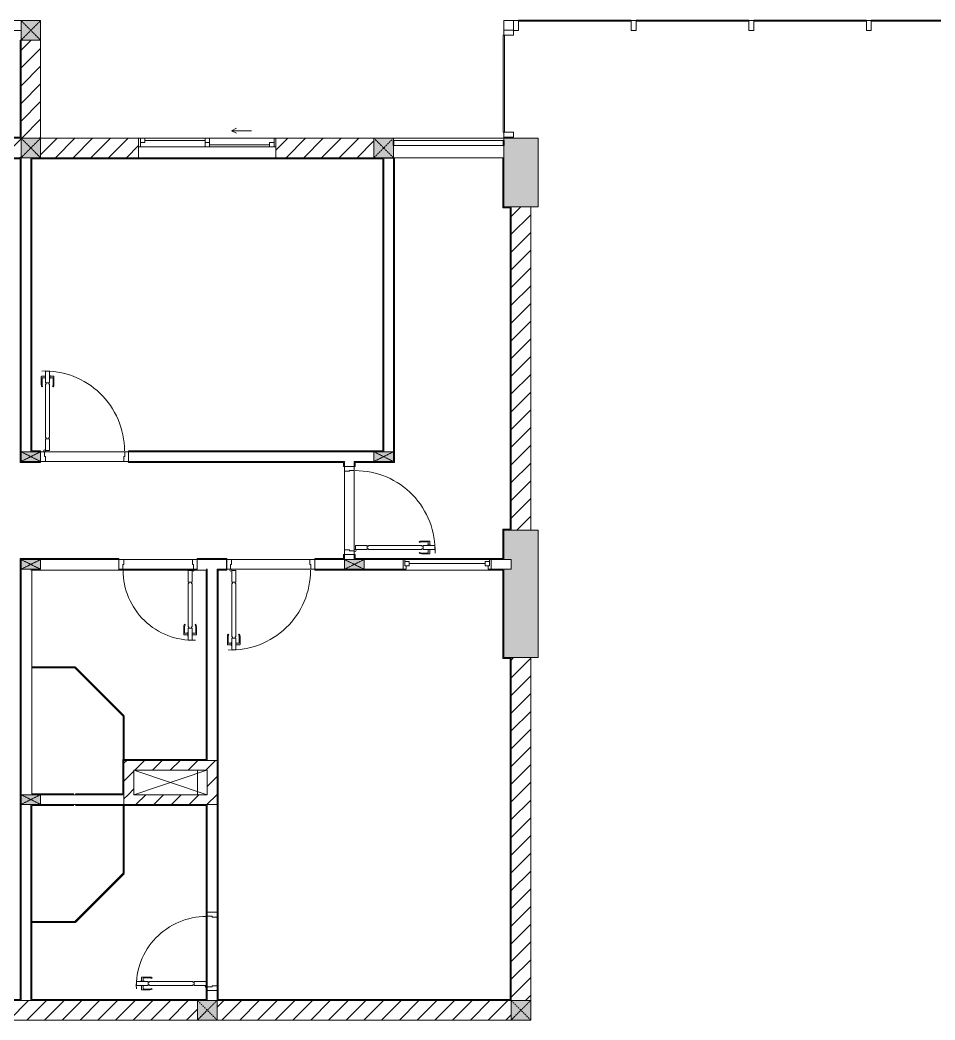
# Model space of a CAD drawing. Header units: millimetres. Extents: x 50254 to 245170, y 481 to 78637.
# Drawn here: x 190058 to 199393, y 35537 to 45743 of the extents above; entities that cross this region are included whole.
import ezdxf

# ---------------------------------------------------------------- set-up
doc = ezdxf.new("R2010")
doc.units = ezdxf.units.MM
doc.linetypes.add('IMPORT-Dash _2_', pattern=[6, 3, -3])
for name, color, linetype, lineweight in [('0-2-1', 53, 'Continuous', 9), ('A-DETL-GENF-7', 53, 'Continuous', 9), ('A-DOOR-5', 53, 'Continuous', 9), ('A-FLOR-1-1', 53, 'Continuous', 9), ('A-FLOR-4', 53, 'Continuous', 9), ('A-FLOR-HRAL-5', 53, 'Continuous', 9), ('A-GLAZ-5', 53, 'Continuous', 9), ('A-GLAZ-CURT-3', 130, 'Continuous', 9), ('A-GLAZ-CURT-4', 53, 'Continuous', 9), ('A-GLAZ-CWMG-1-1', 53, 'Continuous', 9), ('A-WALL-1-1', 53, 'Continuous', 9), ('A-WALL-7', 53, 'Continuous', 9), ('A-WALL-PATT-3', 53, 'Continuous', 9), ('A-WALL-PATT-4', 130, 'Continuous', 9), ('A_1404_dwg-1', 53, 'Continuous', 9), ('I-WALL-1-1', 53, 'Continuous', 9), ('I-WALL-2', 53, 'Continuous', 9), ('S-COLS-1', 130, 'Continuous', 9), ('S-COLS-10', 130, 'IMPORT-Dash _2_', 9), ('S-COLS-2-1', 53, 'Continuous', 9), ('S-COLS-4-1', 53, 'Continuous', 9), ('S-COLS-9', 53, 'Continuous', 9), ('S-COLS-HDLN-2', 53, 'IMPORT-Dash _2_', 9)]:
    doc.layers.add(name, color=color, linetype=linetype, lineweight=lineweight)
pattern_1 = [(45, (0, 0), (-90.50967, 90.50967), [])]

# ---------------------------------------------------------------- blocks, each defined once
blk = doc.blocks.new('A_1404_dwg_NCV_TKTC_KET CAU_rvt-1-TKTC_MB HOÀN THIỆN SÀN TẦNG 3-4-4819833-KeyPlan-CH1')
at = {"layer": 'S-COLS-1'}
for points in [[(77528, 43837), (77528, 44537), (77178, 44536), (77183, 44512), (77183, 43837), (77453, 43837)], [(77253, 39237), (77528, 39237), (77528, 40537), (77178, 40537), (77178, 40237), (77253, 40237), (77253, 40137), (77178, 40137), (77178, 39237)]]:
    blk.add_hatch(color=256, dxfattribs=at).paths.add_polyline_path(points)
at = {"layer": 'A-FLOR-1-1'}
for p, q in [((75853, 44537), (72453, 44537)), ((76052, 44332), (76052, 44336))]:
    blk.add_line(p, q, dxfattribs=at)
at = {"layer": 'A-FLOR-1-1', "flags": 128}
blk.add_lwpolyline([(74053, 38087), (74053, 37837), (73403, 37837)], dxfattribs=at)
at = {"layer": 'S-COLS-2-1', "flags": 128}
for points in [[(77253, 43837), (77528, 43837), (77528, 44537), (77178, 44537)], [(77253, 39237), (77528, 39237), (77528, 40537), (77253, 40537)]]:
    blk.add_lwpolyline(points, dxfattribs=at)
blk = doc.blocks.new('A_1404_dwg_DOOR_CW_01 CANH MO-PANEL KINH - DIW_01-900x2200-CỬA GỖ VÂN LAMINATE-553375-TKTC_MB HOÀN THIỆN SÀN TẦNG 3-4-4819841-KeyPlan-CH1')
at = {"layer": 'A-DETL-GENF-7'}
for p, q in [((49615, 40124), (49615, 40203)), ((49658, 40207), (49619, 40207)), ((49623, 40186), (49623, 40124)), ((49658, 40190), (49627, 40190)), ((49702, 40207), (49741, 40207)), ((49702, 40190), (49733, 40190)), ((49737, 40186), (49737, 40124)), ((49745, 40124), (49745, 40203)), ((49623, 40098), (49629, 40103)), ((49736, 40098), (49730, 40103))]:
    blk.add_line(p, q, dxfattribs=at)
at = {"layer": 'A-DETL-GENF-7', "flags": 128}
for points in [[(49658, 40179), (49660, 40179), (49660, 40219), (49658, 40219)], [(49700, 40259), (49660, 40259), (49660, 40139), (49700, 40139)], [(49702, 40179), (49700, 40179), (49700, 40219), (49702, 40219)], [(49666, 39583), (49660, 39583), (49660, 40125), (49666, 40125), (49666, 40139), (49694, 40139), (49694, 40125), (49700, 40125), (49700, 39583), (49694, 39583), (49694, 39569), (49666, 39569)], [(49660, 39569), (49700, 39569), (49700, 39449), (49660, 39449)]]:
    blk.add_lwpolyline(points, close=True, dxfattribs=at)
at = {"layer": 'A-DETL-GENF-7'}
blk.add_circle((49710, 39447), 10, dxfattribs=at)
for centre, radius, start, end in [((49710, 39447), 814, 88, 180), ((49619, 40203), 4, 90, 180), ((49660, 40124), 45, 180, 215), ((49627, 40186), 4, 90, 180), ((49660, 40124), 37, 180, 215), ((49700, 40124), 37, 325, 0), ((49733, 40186), 4, 0, 90), ((49700, 40124), 45, 325, 0), ((49741, 40203), 4, 0, 90)]:
    blk.add_arc(centre, radius, start, end, dxfattribs=at)
at = {"layer": 'A-DOOR-5'}
blk.add_line((49710, 39437), (49685, 39437), dxfattribs=at)
at = {"layer": 'A-DOOR-5', "flags": 128}
for points in [[(48853, 39337), (48853, 39437), (48893, 39437), (48893, 39387), (48903, 39387), (48903, 39337)], [(49703, 39337), (49703, 39387), (49713, 39387), (49713, 39437), (49753, 39437), (49753, 39337)]]:
    blk.add_lwpolyline(points, close=True, dxfattribs=at)
blk = doc.blocks.new('A_1404_dwg_DOOR_CW_01 CANH MO-PANEL KINH - DIG_02-800x2200-CỬA NHÔM KÍNH-V57-TKTC_MB HOÀN THIỆN SÀN TẦNG 3-4-4819848-KeyPlan-CH1')
at = {"layer": 'A-DETL-GENF-7'}
for p, q in [((75561, 31824), (75561, 31903)), ((75604, 31907), (75565, 31907)), ((75569, 31886), (75569, 31824)), ((75604, 31890), (75573, 31890)), ((75648, 31907), (75687, 31907)), ((75648, 31890), (75679, 31890)), ((75683, 31886), (75683, 31824)), ((75691, 31824), (75691, 31903)), ((75569, 31798), (75575, 31803)), ((75682, 31798), (75676, 31803))]:
    blk.add_line(p, q, dxfattribs=at)
at = {"layer": 'A-DETL-GENF-7', "flags": 128}
for points in [[(75606, 31959), (75646, 31959), (75646, 31839), (75606, 31839)], [(75604, 31879), (75606, 31879), (75606, 31919), (75604, 31919)], [(75648, 31879), (75646, 31879), (75646, 31919), (75648, 31919)], [(75640, 31383), (75646, 31383), (75646, 31825), (75640, 31825), (75640, 31839), (75612, 31839), (75612, 31825), (75606, 31825), (75606, 31383), (75612, 31383), (75612, 31369), (75640, 31369)], [(75646, 31369), (75606, 31369), (75606, 31249), (75646, 31249)]]:
    blk.add_lwpolyline(points, close=True, dxfattribs=at)
at = {"layer": 'A-DETL-GENF-7'}
blk.add_circle((75596, 31247), 10, dxfattribs=at)
for centre, radius, start, end in [((75596, 31247), 714, 360, 92), ((75565, 31903), 4, 90, 180), ((75573, 31886), 4, 90, 180), ((75679, 31886), 4, 0, 90), ((75687, 31903), 4, 0, 90), ((75606, 31824), 45, 180, 215), ((75606, 31824), 37, 180, 215), ((75646, 31824), 37, 325, 0), ((75646, 31824), 45, 325, 0)]:
    blk.add_arc(centre, radius, start, end, dxfattribs=at)
at = {"layer": 'A-DOOR-5'}
blk.add_line((75596, 31237), (75621, 31237), dxfattribs=at)
at = {"layer": 'A-DOOR-5', "flags": 128}
for points in [[(75553, 31137), (75603, 31137), (75603, 31187), (75593, 31187), (75593, 31237), (75553, 31237)], [(76303, 31137), (76353, 31137), (76353, 31237), (76313, 31237), (76313, 31187), (76303, 31187)]]:
    blk.add_lwpolyline(points, close=True, dxfattribs=at)
blk = doc.blocks.new('A_1404_dwg_DOOR_CW_01 CANH MO-PANEL KINH - DIW_01-900x2200-CỬA GỖ VÂN LAMINATE-V58-TKTC_MB HOÀN THIỆN SÀN TẦNG 3-4-4819849-KeyPlan-CH1')
at = {"layer": 'A-DETL-GENF-7'}
for p, q in [((72459, 42024), (72459, 42103)), ((72502, 42107), (72463, 42107)), ((72467, 42086), (72467, 42024)), ((72502, 42090), (72471, 42090)), ((72546, 42107), (72585, 42107)), ((72546, 42090), (72577, 42090)), ((72581, 42086), (72581, 42024)), ((72589, 42024), (72589, 42103)), ((72467, 41998), (72474, 42003)), ((72581, 41998), (72574, 42003))]:
    blk.add_line(p, q, dxfattribs=at)
at = {"layer": 'A-DETL-GENF-7', "flags": 128}
for points in [[(72504, 42159), (72544, 42159), (72544, 42039), (72504, 42039)], [(72502, 42079), (72504, 42079), (72504, 42119), (72502, 42119)], [(72546, 42079), (72544, 42079), (72544, 42119), (72546, 42119)], [(72538, 41483), (72544, 41483), (72544, 42025), (72538, 42025), (72538, 42039), (72510, 42039), (72510, 42025), (72504, 42025), (72504, 41483), (72510, 41483), (72510, 41469), (72538, 41469)], [(72544, 41469), (72504, 41469), (72504, 41349), (72544, 41349)]]:
    blk.add_lwpolyline(points, close=True, dxfattribs=at)
at = {"layer": 'A-DETL-GENF-7'}
blk.add_circle((72494, 41347), 10, dxfattribs=at)
for centre, radius, start, end in [((72494, 41347), 814, 360, 92), ((72463, 42103), 4, 90, 180), ((72471, 42086), 4, 90, 180), ((72577, 42086), 4, 0, 90), ((72585, 42103), 4, 0, 90), ((72504, 42024), 45, 180, 215), ((72504, 42024), 37, 180, 215), ((72544, 42024), 37, 325, 0), ((72544, 42024), 45, 325, 0)]:
    blk.add_arc(centre, radius, start, end, dxfattribs=at)
at = {"layer": 'A-DOOR-5'}
blk.add_line((72494, 41337), (72519, 41337), dxfattribs=at)
at = {"layer": 'A-DOOR-5', "flags": 128}
blk.add_lwpolyline([(72453, 41237), (72501, 41237), (72501, 41287), (72491, 41287), (72491, 41337), (72453, 41337)], dxfattribs=at)
blk.add_lwpolyline([(73301, 41237), (73351, 41237), (73351, 41337), (73311, 41337), (73311, 41287), (73301, 41287)], close=True, dxfattribs=at)
blk = doc.blocks.new('A_1404_dwg_M_Fixed - 900 x 1400-901190-TKTC_MB HOÀN THIỆN SÀN TẦNG 3-4-4819850-KeyPlan-CH1')
at = {"layer": 'A-GLAZ-5'}
blk.add_line((111794, 68800), (111794, 69574), dxfattribs=at)
at = {"layer": 'A-GLAZ-5', "flags": 128}
for points in [[(111772, 69618), (111772, 69574), (111816, 69574), (111816, 69618), (111753, 69618), (111753, 69636)], [(111816, 69605), (111853, 69605), (111853, 69637)], [(111753, 68737), (111753, 68756), (111816, 68756), (111816, 68800), (111772, 68800), (111772, 68756)], [(111816, 68769), (111853, 68769), (111853, 68737)]]:
    blk.add_lwpolyline(points, dxfattribs=at)
blk = doc.blocks.new('A_1404_dwg_Railing - 50 x 10mm-901205-TKTC_MB HOÀN THIỆN SÀN TẦNG 3-4-4819861-KeyPlan-CH1')
at = {"layer": 'A-FLOR-HRAL-5', "flags": 128}
blk.add_lwpolyline([(107527, 69769), (107477, 69769), (107477, 69759), (107527, 69759)], close=True, dxfattribs=at)
blk = doc.blocks.new('A_1404_dwg_Railing - 50 x 10mm-901205-TKTC_MB HOÀN THIỆN SÀN TẦNG 3-4-V141-KeyPlan-CH1')
at = {"layer": 'A-FLOR-HRAL-5'}
blk.add_line((76048, 44512), (76048, 44462), dxfattribs=at)
at = {"layer": 'A-FLOR-HRAL-5', "flags": 128}
blk.add_lwpolyline([(76058, 44462), (76058, 44512), (76048, 44512)], dxfattribs=at)
blk = doc.blocks.new('A_1404_dwg_Railing - Railing-998722-TKTC_MB HOÀN THIỆN SÀN TẦNG 3-4-4819929-KeyPlan-CH1')
at = {"layer": 'A-FLOR-HRAL-5'}
for p, q in [((77173, 44512), (76058, 44512)), ((76058, 44462), (77173, 44462))]:
    blk.add_line(p, q, dxfattribs=at)
blk.add_blockref('A_1404_dwg_Railing - 50 x 10mm-901205-TKTC_MB HOÀN THIỆN SÀN TẦNG 3-4-V141-KeyPlan-CH1', (0, 0))
at = {"rotation": 270}
blk.add_blockref('A_1404_dwg_Railing - 50 x 10mm-901205-TKTC_MB HOÀN THIỆN SÀN TẦNG 3-4-4819861-KeyPlan-CH1', (7414, 151990), dxfattribs=at)
blk = doc.blocks.new('A_1404_dwg_System Panel - Glazed-647900-TKTC_MB HOÀN THIỆN SÀN TẦNG 3-4-4819871-KeyPlan-CH1')
at = {"layer": 'A-GLAZ-CURT-3'}
blk.add_hatch(color=256, dxfattribs=at).paths.add_polyline_path([(72802, 36532), (72805, 36537), (72802, 36542), (72363, 36542), (72363, 36532)])
at = {"layer": 'A-GLAZ-CURT-4'}
blk.add_line((72363, 36532), (72805, 36532), dxfattribs=at)
at = {"layer": 'A-GLAZ-CURT-4', "flags": 128}
blk.add_lwpolyline([(72803, 36542), (72363, 36542), (72363, 36532)], dxfattribs=at)
blk = doc.blocks.new('A_1404_dwg_System Panel - Glazed-579379-TKTC_MB HOÀN THIỆN SÀN TẦNG 3-4-4819872-KeyPlan-CH1')
at = {"layer": 'A-GLAZ-CURT-3'}
blk.add_hatch(color=256, dxfattribs=at).paths.add_polyline_path([(115448, 65389), (115453, 65392), (115456, 65395), (114956, 65887), (114957, 65880), (115219, 65618)])
at = {"layer": 'A-GLAZ-CURT-4'}
blk.add_line((115456, 65395), (114960, 65891), dxfattribs=at)
at = {"layer": 'A-GLAZ-CURT-4', "flags": 128}
blk.add_lwpolyline([(114955, 65882), (115449, 65388), (115456, 65395)], dxfattribs=at)
blk = doc.blocks.new('A_1404_dwg_System Panel - Glazed-703244-TKTC_MB HOÀN THIỆN SÀN TẦNG 3-4-4819930-KeyPlan-CH1')
at = {"layer": 'A-GLAZ-CURT-3'}
blk.add_hatch(color=256, dxfattribs=at).paths.add_polyline_path([(73301, 37033), (73306, 37033), (73303, 37727), (73296, 37727), (73297, 37036)])
at = {"layer": 'A-GLAZ-CURT-4', "flags": 128}
blk.add_lwpolyline([(73306, 37033), (73306, 37727), (73296, 37727), (73296, 37033)], close=True, dxfattribs=at)
blk = doc.blocks.new('A_1404_dwg_System Panel - Glazed-901200-TKTC_MB HOÀN THIỆN SÀN TẦNG 3-4-4819874-KeyPlan-CH1')
at = {"layer": 'A-GLAZ-CURT-3'}
blk.add_hatch(color=256, dxfattribs=at).paths.add_polyline_path([(72803, 39132), (72799, 39142), (72363, 39142), (72363, 39132), (72801, 39132)])
at = {"layer": 'A-GLAZ-CURT-4'}
blk.add_line((72363, 39132), (72801, 39132), dxfattribs=at)
at = {"layer": 'A-GLAZ-CURT-4', "flags": 128}
blk.add_lwpolyline([(72803, 39142), (72363, 39142), (72363, 39132)], dxfattribs=at)
blk = doc.blocks.new('A_1404_dwg_System Panel - Glazed-579637-TKTC_MB HOÀN THIỆN SÀN TẦNG 3-4-4819875-KeyPlan-CH1')
at = {"layer": 'A-GLAZ-CURT-3'}
blk.add_hatch(color=256, dxfattribs=at).paths.add_polyline_path([(112857, 65387), (113350, 65887), (113347, 65891), (112852, 65389), (112857, 65389)])
at = {"layer": 'A-GLAZ-CURT-4'}
blk.add_line((112856, 65386), (113352, 65882), dxfattribs=at)
at = {"layer": 'A-GLAZ-CURT-4', "flags": 128}
blk.add_lwpolyline([(113347, 65891), (112849, 65393), (112856, 65386)], dxfattribs=at)
blk = doc.blocks.new('A_1404_dwg_System Panel - Glazed-1013752-TKTC_MB HOÀN THIỆN SÀN TẦNG 3-4-4819931-KeyPlan-CH1')
at = {"layer": 'A-GLAZ-CURT-3'}
blk.add_hatch(color=256, dxfattribs=at).paths.add_polyline_path([(73306, 38192), (73301, 38639), (73296, 38636), (73296, 38192), (73304, 38192)])
at = {"layer": 'A-GLAZ-CURT-4', "flags": 128}
blk.add_lwpolyline([(73296, 38639), (73296, 38192), (73306, 38192), (73306, 38639)], close=True, dxfattribs=at)
blk = doc.blocks.new('A_1404_dwg_G1_SOF - BO TRU - 100x200-745959-TKTC_MB HOÀN THIỆN SÀN TẦNG 3-4-4819847-KeyPlan-CH1')
at = {"layer": 'S-COLS-1'}
blk.add_hatch(color=256, dxfattribs=at).paths.add_polyline_path([(111053, 40037), (111053, 40237), (110953, 40237), (110953, 40037)])
at = {"layer": 'S-COLS-9', "flags": 128}
blk.add_lwpolyline([(110953, 40037), (111053, 40037), (111053, 40237), (110953, 40237)], close=True, dxfattribs=at)
at = {"layer": 'S-COLS-HDLN-2'}
for p, q in [((110953, 40037), (111053, 40237)), ((111053, 40037), (110953, 40237))]:
    blk.add_line(p, q, dxfattribs=at)
blk = doc.blocks.new('A_1404_dwg_DOOR_CW_01 CANH MO-PANEL KINH - DIG_01-900x2200-CỬA NHÔM KÍNH-901215-TKTC_MB HOÀN THIỆN SÀN TẦNG 3-4-4819898-KeyPlan-CH1')
at = {"layer": 'A-DETL-GENF-7'}
for p, q in [((37865, 68824), (37865, 68903)), ((37908, 68907), (37869, 68907)), ((37908, 68890), (37877, 68890)), ((37952, 68907), (37991, 68907)), ((37952, 68890), (37983, 68890)), ((37995, 68824), (37995, 68903)), ((37873, 68886), (37873, 68824)), ((37873, 68798), (37879, 68803)), ((37986, 68798), (37980, 68803)), ((37987, 68886), (37987, 68824))]:
    blk.add_line(p, q, dxfattribs=at)
at = {"layer": 'A-DETL-GENF-7', "flags": 128}
for points in [[(37908, 68879), (37910, 68879), (37910, 68919), (37908, 68919)], [(37950, 68959), (37910, 68959), (37910, 68839), (37950, 68839)], [(37952, 68879), (37950, 68879), (37950, 68919), (37952, 68919)], [(37916, 68283), (37910, 68283), (37910, 68825), (37916, 68825), (37916, 68839), (37944, 68839), (37944, 68825), (37950, 68825), (37950, 68283), (37944, 68283), (37944, 68269), (37916, 68269)], [(37910, 68269), (37950, 68269), (37950, 68149), (37910, 68149)]]:
    blk.add_lwpolyline(points, close=True, dxfattribs=at)
at = {"layer": 'A-DETL-GENF-7'}
blk.add_circle((37960, 68147), 10, dxfattribs=at)
for centre, radius, start, end in [((37960, 68147), 814, 88, 180), ((37869, 68903), 4, 90, 180), ((37877, 68886), 4, 90, 180), ((37983, 68886), 4, 0, 90), ((37991, 68903), 4, 0, 90), ((37910, 68824), 45, 180, 215), ((37910, 68824), 37, 180, 215), ((37950, 68824), 37, 325, 0), ((37950, 68824), 45, 325, 0)]:
    blk.add_arc(centre, radius, start, end, dxfattribs=at)
at = {"layer": 'A-DOOR-5'}
blk.add_line((37960, 68137), (37935, 68137), dxfattribs=at)
at = {"layer": 'A-DOOR-5', "flags": 128}
for points in [[(37103, 68037), (37103, 68137), (37143, 68137), (37143, 68087), (37153, 68087), (37153, 68037)], [(37953, 68037), (37953, 68087), (37963, 68087), (37963, 68137), (38003, 68137), (38003, 68037)]]:
    blk.add_lwpolyline(points, close=True, dxfattribs=at)
blk = doc.blocks.new('A_1404_dwg_NCV_TKTC_TANG 3 - 4_rvt-1-TKTC_MB HOÀN THIỆN SÀN TẦNG 3-4-4819943-KeyPlan-CH1')
at = {"layer": 'A-WALL-PATT-4'}
for points in [[(72253, 44537), (72253, 45537), (72243, 45537), (72243, 44537)], [(72253, 41237), (72253, 44337), (72243, 44337), (72243, 41237)], [(72353, 41337), (72363, 41337), (72363, 44327), (72353, 44327), (72353, 41347)], [(75943, 41337), (75953, 41337), (75953, 44337), (75943, 44337), (75943, 41347)], [(76063, 41227), (76063, 44337), (76053, 44337), (76053, 41227)], [(77178, 43837), (77178, 44337), (77168, 44337), (77168, 43837)], [(77178, 43827), (77243, 43827), (77243, 43837), (77168, 43837), (77168, 43827)], [(77243, 40537), (77253, 40537), (77253, 43837), (77243, 43837), (77243, 40547)], [(75853, 41227), (76053, 41227), (76053, 41237), (75663, 41237), (75663, 41227)], [(77243, 40537), (77243, 40547), (77168, 40547), (77168, 40537), (77178, 40537)], [(77178, 40247), (77178, 40537), (77168, 40537), (77168, 40247)], [(72253, 35747), (72253, 40247), (72243, 40247), (72243, 35747)], [(75663, 40237), (77178, 40237), (77178, 40247), (75663, 40247)], [(74263, 35737), (74263, 40137), (74253, 40137), (74253, 35737)], [(77178, 39227), (77178, 40127), (77168, 40127), (77168, 39227)], [(77243, 39227), (77253, 39227), (77253, 39237), (77178, 39237), (77178, 39227)], [(77253, 35747), (77253, 39227), (77243, 39227), (77243, 35747)], [(77253, 35737), (77253, 35747), (74263, 35747), (74263, 35737), (77243, 35737)]]:
    blk.add_hatch(color=256, dxfattribs=at).paths.add_polyline_path(points)
h = blk.add_hatch(color=256, dxfattribs=at)
h.paths.add_polyline_path([(69578, 44537), (69578, 44537), (69578, 44547), (69253, 44547), (69253, 44537), (69328, 44537)])
h.paths.add_polyline_path([(72078, 44537), (72243, 44537), (72243, 44547), (72078, 44547)])
h = blk.add_hatch(color=256, dxfattribs=at)
h.paths.add_polyline_path([(72078, 44327), (72243, 44327), (72243, 44337), (72078, 44337)])
h.paths.add_polyline_path([(69578, 44327), (69578, 44337), (69328, 44337), (69328, 44327), (69578, 44327)])
h = blk.add_hatch(color=256, dxfattribs=at)
h.paths.add_polyline_path([(74853, 44327), (75943, 44327), (75943, 44337), (74853, 44337)])
h.paths.add_polyline_path([(72453, 44327), (73453, 44327), (73453, 44337), (72353, 44337), (72353, 44327), (72402, 44327)])
h = blk.add_hatch(color=256, dxfattribs=at)
h.paths.add_polyline_path([(74587, 41337), (75943, 41337), (75943, 41347), (73351, 41347), (73351, 41337), (74351, 41337)])
h.paths.add_polyline_path([(72451, 41337), (72451, 41347), (72363, 41347), (72363, 41337)])
h = blk.add_hatch(color=256, dxfattribs=at)
h.paths.add_polyline_path([(75553, 41227), (75553, 41237), (73351, 41237), (73351, 41227), (75543, 41227)])
h.paths.add_polyline_path([(72253, 41227), (72451, 41227), (72451, 41237), (72243, 41237), (72243, 41227)])
h = blk.add_hatch(color=256, dxfattribs=at)
h.paths.add_polyline_path([(75653, 40237), (75663, 40237), (75663, 40287), (75653, 40287), (75653, 40247)])
h.paths.add_polyline_path([(75653, 41187), (75663, 41187), (75663, 41237), (75653, 41237), (75653, 41227)])
h = blk.add_hatch(color=256, dxfattribs=at)
h.paths.add_polyline_path([(75553, 40247), (75553, 40287), (75543, 40287), (75543, 40247)])
h.paths.add_polyline_path([(75553, 41187), (75553, 41227), (75543, 41227), (75543, 41187)])
h = blk.add_hatch(color=256, dxfattribs=at)
h.paths.add_polyline_path([(74253, 40237), (74351, 40237), (74351, 40247), (74051, 40247), (74051, 40237)])
h.paths.add_polyline_path([(72453, 40237), (73251, 40237), (73251, 40247), (72253, 40247), (72253, 40237)])
h.paths.add_polyline_path([(75553, 40237), (75553, 40247), (75251, 40247), (75251, 40237), (75543, 40237)])
h = blk.add_hatch(color=256, dxfattribs=at)
h.paths.add_polyline_path([(77168, 40127), (77178, 40127), (77178, 40137), (77051, 40137), (77051, 40127)])
h.paths.add_polyline_path([(74263, 40127), (74351, 40127), (74351, 40137), (74263, 40137)])
h.paths.add_polyline_path([(76151, 40127), (76151, 40137), (75251, 40137), (75251, 40127), (75753, 40127)])
h = blk.add_hatch(color=256, dxfattribs=at)
h.paths.add_polyline_path([(69253, 35737), (69263, 35737), (71013, 35737), (71013, 35747), (69253, 35747)])
h.paths.add_polyline_path([(72236, 35737), (72253, 35737), (72253, 35747), (72103, 35747), (72105, 35737)])
at = {"layer": 'A-FLOR-4'}
for p, q in [((75653, 40327), (75653, 41147)), ((73291, 40137), (74011, 40137))]:
    blk.add_line(p, q, dxfattribs=at)
at = {"layer": 'A-FLOR-4', "flags": 128}
for points in [[(72491, 41337), (73311, 41337)], [(73301, 41237), (72501, 41237)], [(75553, 40337), (75553, 41137)], [(73301, 40237), (74001, 40237)], [(74401, 40237), (75201, 40237)], [(75211, 40137), (74391, 40137)]]:
    blk.add_lwpolyline(points, close=True, dxfattribs=at)
at = {"layer": 'A-WALL-1-1'}
for p, q in [((72353, 44337), (72253, 44337)), ((72253, 44337), (72253, 41337)), ((72353, 41337), (72353, 44337)), ((73351, 41337), (73351, 41237)), ((75553, 41237), (75553, 41227)), ((75653, 41237), (75853, 41237)), ((75553, 41187), (75653, 41187)), ((73251, 40137), (73251, 40237)), ((74051, 40237), (74051, 40137)), ((74351, 40137), (74351, 40237)), ((75251, 40237), (75251, 40137)), ((75653, 40287), (75553, 40287)), ((75553, 40247), (75553, 40237)), ((72253, 40137), (72253, 37837)), ((72353, 40127), (72353, 40137)), ((74153, 35737), (74253, 35737))]:
    blk.add_line(p, q, dxfattribs=at)
at = {"layer": 'A-WALL-1-1', "flags": 128}
for points in [[(76053, 41337), (76053, 44332), (75953, 44332), (75953, 41337)], [(76151, 40137), (76151, 40237), (75753, 40237)], [(77178, 40137), (77253, 40137), (77253, 40237), (77051, 40237), (77051, 40137)], [(74143, 40137), (74153, 40137), (74153, 38187), (74253, 38187), (74253, 40137), (74263, 40137)], [(72453, 37737), (73301, 37737), (73301, 37837), (72453, 37837)], [(72253, 37737), (72253, 35737), (72353, 35737), (72353, 37737)], [(74253, 35737), (74253, 35837), (74153, 35837), (74153, 35737)]]:
    blk.add_lwpolyline(points, dxfattribs=at)
blk.add_lwpolyline([(74253, 36637), (74253, 37737), (74153, 37737), (74153, 36637)], close=True, dxfattribs=at)
at = {"layer": 'A-WALL-7'}
for p, q in [((76053, 44462), (76053, 44337)), ((77178, 44462), (77178, 44337)), ((77168, 44337), (76063, 44337)), ((72491, 41337), (73311, 41337)), ((75853, 41337), (73351, 41337)), ((73301, 41237), (72501, 41237)), ((73351, 41237), (75553, 41237)), ((75653, 41187), (75653, 41237)), ((75553, 41227), (75553, 41187)), ((75553, 40337), (75553, 41137)), ((75653, 41147), (75653, 40327)), ((73251, 40237), (72453, 40237)), ((73301, 40237), (74001, 40237)), ((74351, 40237), (74051, 40237)), ((74401, 40237), (75201, 40237)), ((75553, 40237), (75251, 40237)), ((75553, 40287), (75553, 40247)), ((75653, 40237), (75653, 40287)), ((74263, 40137), (74351, 40137)), ((75211, 40137), (74391, 40137)), ((75251, 40137), (75553, 40137)), ((75753, 40137), (76151, 40137)), ((77051, 40137), (77178, 40137))]:
    blk.add_line(p, q, dxfattribs=at)
at = {"layer": 'A-WALL-7', "flags": 128}
blk.add_lwpolyline([(76053, 44512), (76053, 44537), (77178, 44537), (77178, 44512)], dxfattribs=at)
at = {"layer": 'I-WALL-1-1'}
for p, q in [((72453, 44337), (72353, 44337)), ((75953, 41337), (75953, 44337)), ((76053, 44337), (76053, 41337)), ((75553, 41227), (75553, 41237)), ((75553, 40237), (75553, 40247)), ((72253, 37837), (72253, 40137)), ((72353, 40137), (72353, 40127)), ((72363, 39132), (72363, 39142)), ((73306, 38197), (73296, 38197)), ((72363, 36532), (72363, 36542))]:
    blk.add_line(p, q, dxfattribs=at)
at = {"layer": 'I-WALL-1-1', "flags": 128}
blk.add_lwpolyline([(72243, 44537), (72253, 44537), (72253, 45537), (72243, 45537), (72243, 44547), (72078, 44547), (72078, 44537)], close=True, dxfattribs=at)
for points in [[(72253, 41337), (72253, 44337), (72243, 44337), (72078, 44337), (72078, 44327), (72243, 44327), (72243, 41237), (72243, 41227), (72451, 41227), (72451, 41237)], [(72353, 44337), (72353, 44327), (72353, 41337)], [(72451, 41337), (72451, 41347), (72363, 41347), (72363, 44327), (73453, 44327), (73453, 44337), (72453, 44337)], [(75853, 44337), (74853, 44337), (74853, 44327), (75943, 44327), (75943, 41347), (73351, 41347), (73351, 41337)], [(75753, 40237), (77178, 40237), (77178, 40247), (77178, 40537), (77243, 40537), (77253, 40537), (77253, 43837), (77243, 43837), (77178, 43837), (77178, 44337), (77168, 44337), (77168, 43837), (77168, 43827), (77243, 43827), (77243, 40547), (77168, 40547), (77168, 40537), (77168, 40247), (75663, 40247), (75663, 40287), (75653, 40287)], [(75653, 41187), (75663, 41187), (75663, 41227), (76053, 41227), (76063, 41227), (76063, 44337), (76053, 44337)], [(75953, 44337), (75943, 44337), (75853, 44337)], [(73351, 41237), (73351, 41227), (75543, 41227), (75543, 41187), (75553, 41187)], [(75853, 41237), (75663, 41237), (75653, 41237)], [(73251, 40237), (73251, 40247), (72253, 40247), (72243, 40247), (72243, 35747), (72103, 35747), (72103, 35737), (72253, 35737), (72253, 35747), (72253, 37737)], [(74351, 40237), (74351, 40247), (74051, 40247), (74051, 40237)], [(75553, 40287), (75543, 40287), (75543, 40247), (75251, 40247), (75251, 40237)], [(72363, 39142), (72363, 40127), (73251, 40127), (73251, 40137)], [(72453, 37837), (73303, 37837), (73303, 37847), (73303, 38187), (74143, 38187), (74153, 38187), (74153, 40137), (74143, 40137)], [(74051, 40137), (74051, 40127), (74143, 40127), (74143, 38197), (73306, 38197)], [(74263, 40137), (74253, 40137), (74253, 35737), (74263, 35737), (77253, 35737), (77253, 35747), (77253, 39227), (77253, 39237), (77178, 39237), (77178, 40127), (77178, 40137)], [(77051, 40137), (77051, 40127), (77168, 40127), (77168, 39227), (77178, 39227), (77243, 39227), (77243, 35747), (74263, 35747), (74263, 40127), (74351, 40127), (74351, 40137)], [(75251, 40137), (75251, 40127), (76151, 40127), (76151, 40137)], [(72793, 37847), (72363, 37847), (72363, 39132)], [(73293, 38197), (73293, 38187), (73293, 37847), (72809, 37847)], [(72353, 37737), (72353, 37727), (72353, 35747), (72353, 35737), (74053, 35737)], [(72809, 37727), (74143, 37727), (74143, 35747), (72363, 35747), (72363, 36532)], [(72363, 36542), (72363, 37727), (72793, 37727)], [(74153, 35737), (74153, 37737), (74143, 37737), (72453, 37737)], [(74053, 35737), (74143, 35737), (74153, 35737)]]:
    blk.add_lwpolyline(points, dxfattribs=at)
at = {"layer": 'I-WALL-2'}
for p, q in [((73453, 44337), (74853, 44337)), ((74853, 44327), (73453, 44327)), ((73351, 41337), (75853, 41337)), ((75553, 41237), (73351, 41237)), ((75653, 41237), (75653, 41187)), ((75553, 41187), (75553, 41227)), ((72453, 40237), (73251, 40237)), ((74051, 40237), (74351, 40237)), ((75251, 40237), (75553, 40237)), ((75553, 40247), (75553, 40287)), ((75653, 40287), (75653, 40237)), ((74051, 40127), (73251, 40127)), ((74351, 40137), (74263, 40137)), ((75553, 40137), (75251, 40137)), ((76151, 40137), (75753, 40137)), ((77051, 40127), (76151, 40127)), ((77178, 40137), (77051, 40137))]:
    blk.add_line(p, q, dxfattribs=at)
for name in ['A_1404_dwg_Railing - Railing-998722-TKTC_MB HOÀN THIỆN SÀN TẦNG 3-4-4819929-KeyPlan-CH1', 'A_1404_dwg_DOOR_CW_01 CANH MO-PANEL KINH - DIW_01-900x2200-CỬA GỖ VÂN LAMINATE-V58-TKTC_MB HOÀN THIỆN SÀN TẦNG 3-4-4819849-KeyPlan-CH1', 'A_1404_dwg_System Panel - Glazed-901200-TKTC_MB HOÀN THIỆN SÀN TẦNG 3-4-4819874-KeyPlan-CH1', 'A_1404_dwg_System Panel - Glazed-1013752-TKTC_MB HOÀN THIỆN SÀN TẦNG 3-4-4819931-KeyPlan-CH1', 'A_1404_dwg_System Panel - Glazed-703244-TKTC_MB HOÀN THIỆN SÀN TẦNG 3-4-4819930-KeyPlan-CH1', 'A_1404_dwg_System Panel - Glazed-647900-TKTC_MB HOÀN THIỆN SÀN TẦNG 3-4-4819871-KeyPlan-CH1']:
    blk.add_blockref(name, (0, 0))
for name, p, rotation in [('A_1404_dwg_G1_SOF - BO TRU - 100x200-745959-TKTC_MB HOÀN THIỆN SÀN TẦNG 3-4-4819847-KeyPlan-CH1', (112490, -69716), 90), ('A_1404_dwg_G1_SOF - BO TRU - 100x200-745959-TKTC_MB HOÀN THIỆN SÀN TẦNG 3-4-4819847-KeyPlan-CH1', (116090, -69716), 90), ('A_1404_dwg_DOOR_CW_01 CANH MO-PANEL KINH - DIG_01-900x2200-CỬA NHÔM KÍNH-901215-TKTC_MB HOÀN THIỆN SÀN TẦNG 3-4-4819898-KeyPlan-CH1', (7516, 78290), 270), ('A_1404_dwg_G1_SOF - BO TRU - 100x200-745959-TKTC_MB HOÀN THIỆN SÀN TẦNG 3-4-4819847-KeyPlan-CH1', (112490, -70816), 90), ('A_1404_dwg_DOOR_CW_01 CANH MO-PANEL KINH - DIG_02-800x2200-CỬA NHÔM KÍNH-V57-TKTC_MB HOÀN THIỆN SÀN TẦNG 3-4-4819848-KeyPlan-CH1', (149604, 71374), 180), ('A_1404_dwg_DOOR_CW_01 CANH MO-PANEL KINH - DIW_01-900x2200-CỬA GỖ VÂN LAMINATE-553375-TKTC_MB HOÀN THIỆN SÀN TẦNG 3-4-4819841-KeyPlan-CH1', (124103, 79574), 180), ('A_1404_dwg_G1_SOF - BO TRU - 100x200-745959-TKTC_MB HOÀN THIỆN SÀN TẦNG 3-4-4819847-KeyPlan-CH1', (115790, -70816), 90), ('A_1404_dwg_M_Fixed - 900 x 1400-901190-TKTC_MB HOÀN THIỆN SÀN TẦNG 3-4-4819850-KeyPlan-CH1', (7414, 151990), 270), ('A_1404_dwg_System Panel - Glazed-579637-TKTC_MB HOÀN THIỆN SÀN TẦNG 3-4-4819875-KeyPlan-CH1', (7414, 151990), 270.0000000000001), ('A_1404_dwg_G1_SOF - BO TRU - 100x200-745959-TKTC_MB HOÀN THIỆN SÀN TẦNG 3-4-4819847-KeyPlan-CH1', (112490, -73216), 90), ('A_1404_dwg_System Panel - Glazed-579379-TKTC_MB HOÀN THIỆN SÀN TẦNG 3-4-4819872-KeyPlan-CH1', (7414, 151990), 270.0000000000001), ('A_1404_dwg_DOOR_CW_01 CANH MO-PANEL KINH - DIG_02-800x2200-CỬA NHÔM KÍNH-V57-TKTC_MB HOÀN THIỆN SÀN TẦNG 3-4-4819848-KeyPlan-CH1', (105390, -39716), 90)]:
    blk.add_blockref(name, p, dxfattribs=dict(rotation=rotation))
blk = doc.blocks.new('A_1404_dwg_1_FAMILY RVT - W01-WxH 1400x1400xmm-V5-TKTC_MB HOÀN THIỆN SÀN TẦNG 3-4-4819954-KeyPlan-CH1')
at = {"layer": 'A-GLAZ-5'}
for p, q in [((64401, 44612), (64604, 44612)), ((63453, 44536), (63453, 44337)), ((63472, 44536), (63472, 44447)), ((63516, 44514), (64130, 44514)), ((64130, 44536), (64175, 44536)), ((64834, 44536), (64834, 44447)), ((64175, 44492), (64130, 44492)), ((64175, 44469), (64789, 44469))]:
    blk.add_line(p, q, dxfattribs=at)
at = {"layer": 'A-GLAZ-5', "flags": 128}
for points in [[(64452, 44638), (64401, 44612), (64452, 44587)], [(64853, 44337), (64853, 44536), (63453, 44536), (63516, 44536)], [(64130, 44447), (64130, 44536), (63516, 44536), (63516, 44492), (63472, 44492)], [(64175, 44447), (64175, 44536), (64834, 44536), (64853, 44536)], [(63453, 44447), (63472, 44447), (64130, 44447), (64175, 44447), (64789, 44447), (64853, 44447)], [(64834, 44492), (64789, 44492), (64789, 44447)]]:
    blk.add_lwpolyline(points, dxfattribs=at)
blk = doc.blocks.new('A_1404_dwg_System Panel - Glazed-1838995-TKTC_MB HOÀN THIỆN SÀN TẦNG 3-4-4819977-KeyPlan-CH1')
at = {"layer": 'A-GLAZ-CURT-4', "flags": 128}
blk.add_lwpolyline([(77328, 45731), (78478, 45731), (78478, 45743), (77328, 45743)], close=True, dxfattribs=at)
blk = doc.blocks.new('A_1404_dwg_Rectangular Mullion - 50 x 100mm-1839002-TKTC_MB HOÀN THIỆN SÀN TẦNG 3-4-4819980-KeyPlan-CH1')
at = {"layer": 'A-GLAZ-CWMG-1-1', "flags": 128}
blk.add_lwpolyline([(77278, 45637), (77328, 45637), (77328, 45737), (77278, 45737)], close=True, dxfattribs=at)
blk = doc.blocks.new('A_1404_dwg_Rectangular Mullion - 50 x 100mm-1838993-TKTC_MB HOÀN THIỆN SÀN TẦNG 3-4-4819981-KeyPlan-CH1')
at = {"layer": 'A-GLAZ-CWMG-1-1', "flags": 128}
blk.add_lwpolyline([(78478, 45637), (78528, 45637), (78528, 45737), (78478, 45737)], close=True, dxfattribs=at)
blk = doc.blocks.new('A_1404_dwg_System Panel - Glazed-1903583-TKTC_MB HOÀN THIỆN SÀN TẦNG 3-4-4819982-KeyPlan-CH1')
at = {"layer": 'A-GLAZ-CURT-4', "flags": 128}
blk.add_lwpolyline([(77184, 44597), (77184, 45587), (77172, 45587), (77172, 44597)], close=True, dxfattribs=at)
blk = doc.blocks.new('A_1404_dwg_Rectangular Mullion - 50 x 100mm-1838999-TKTC_MB HOÀN THIỆN SÀN TẦNG 3-4-4819978-KeyPlan-CH1')
at = {"layer": 'A-GLAZ-CWMG-1-1', "flags": 128}
blk.add_lwpolyline([(83578, 45637), (83628, 45637), (83628, 45737), (83578, 45737)], close=True, dxfattribs=at)
blk = doc.blocks.new('A_1404_dwg_G1_SOF - BO TRU - 200x200-V26-TKTC_MB HOÀN THIỆN SÀN TẦNG 3-4-4820005-KeyPlan-CH1')
at = {"layer": 'S-COLS-10'}
blk.add_hatch(color=256, dxfattribs=at).paths.add_polyline_path([(74253, 35537), (74253, 35737), (74053, 35737), (74053, 35537)])
at = {"layer": 'S-COLS-4-1', "flags": 128}
blk.add_lwpolyline([(74053, 35737), (74053, 35537), (74253, 35537), (74253, 35737)], dxfattribs=at)
at = {"layer": 'S-COLS-HDLN-2'}
for p, q in [((74253, 35737), (74053, 35537)), ((74053, 35737), (74253, 35537))]:
    blk.add_line(p, q, dxfattribs=at)
blk = doc.blocks.new('A_1404_dwg_G1_SOF - BO TRU - 200x200-V27-TKTC_MB HOÀN THIỆN SÀN TẦNG 3-4-4820006-KeyPlan-CH1')
at = {"layer": 'S-COLS-10'}
blk.add_hatch(color=256, dxfattribs=at).paths.add_polyline_path([(77453, 35537), (77453, 35737), (77253, 35737), (77253, 35537)])
at = {"layer": 'S-COLS-4-1', "flags": 128}
blk.add_lwpolyline([(77253, 35737), (77253, 35537), (77453, 35537), (77453, 35737), (77253, 35737)], dxfattribs=at)
at = {"layer": 'S-COLS-HDLN-2'}
for p, q in [((77453, 35737), (77253, 35537)), ((77253, 35737), (77453, 35537))]:
    blk.add_line(p, q, dxfattribs=at)
blk = doc.blocks.new('A_1404_dwg_G1_SOF - BO TRU - 200x200-3054293-TKTC_MB HOÀN THIỆN SÀN TẦNG 3-4-4819986-KeyPlan-CH1')
at = {"layer": 'S-COLS-10'}
blk.add_hatch(color=256, dxfattribs=at).paths.add_polyline_path([(41853, 71512), (42053, 71512), (42052, 71712), (41853, 71712)])
at = {"layer": 'S-COLS-4-1', "flags": 128}
blk.add_lwpolyline([(42053, 71712), (41853, 71712), (41853, 71512), (42053, 71512)], close=True, dxfattribs=at)
at = {"layer": 'S-COLS-HDLN-2'}
for p, q in [((42053, 71712), (41853, 71512)), ((41853, 71712), (42053, 71512))]:
    blk.add_line(p, q, dxfattribs=at)
blk = doc.blocks.new('A_1404_dwg_G1_SOF - BO TRU - 200x200-V37-TKTC_MB HOÀN THIỆN SÀN TẦNG 3-4-4820016-KeyPlan-CH1')
at = {"layer": 'S-COLS-10'}
blk.add_hatch(color=256, dxfattribs=at).paths.add_polyline_path([(75953, 44337), (76053, 44337), (76048, 44537), (75853, 44536), (75853, 44337), (75943, 44337)])
at = {"layer": 'S-COLS-4-1'}
for p, q in [((76053, 44337), (76053, 44462)), ((75953, 44337), (76053, 44337))]:
    blk.add_line(p, q, dxfattribs=at)
at = {"layer": 'S-COLS-4-1', "flags": 128}
blk.add_lwpolyline([(76053, 44512), (76053, 44537), (75853, 44537), (75853, 44337)], dxfattribs=at)
at = {"layer": 'S-COLS-HDLN-2'}
for p, q in [((76053, 44537), (75853, 44337)), ((75853, 44537), (76053, 44337))]:
    blk.add_line(p, q, dxfattribs=at)
blk = doc.blocks.new('A_1404_dwg_G1_SOF - BO TRU - 200x200-V12-TKTC_MB HOÀN THIỆN SÀN TẦNG 3-4-4819991-KeyPlan-CH1')
at = {"layer": 'S-COLS-10'}
blk.add_hatch(color=256, dxfattribs=at).paths.add_polyline_path([(42053, 20337), (42053, 20537), (41853, 20537), (41853, 20337)])
at = {"layer": 'S-COLS-4-1', "flags": 128}
blk.add_lwpolyline([(42053, 20337), (42053, 20537), (41853, 20537), (41853, 20337)], dxfattribs=at)
at = {"layer": 'S-COLS-HDLN-2'}
for p, q in [((42053, 20537), (41853, 20337)), ((41853, 20537), (42053, 20337))]:
    blk.add_line(p, q, dxfattribs=at)
blk = doc.blocks.new('A_1404_dwg-4819832-KeyPlan-CH1')
at = {"layer": 'A-WALL-PATT-3'}
h = blk.add_hatch(dxfattribs=at)
h.set_pattern_fill('FP_22', color=256, style=0, pattern_type=2)
h.set_pattern_definition(pattern_1)
h.paths.add_polyline_path([(72453, 44537), (72453, 45537), (72253, 45537), (72253, 44537)])
h = blk.add_hatch(dxfattribs=at)
h.set_pattern_fill('FP_22', color=256, style=0, pattern_type=2)
h.set_pattern_definition(pattern_1)
h.paths.add_polyline_path([(72243, 44337), (72253, 44337), (72253, 44536), (72078, 44536), (72078, 44337)])
h.paths.add_polyline_path([(69578, 44337), (69578, 44536), (69328, 44536), (69328, 44337)])
h = blk.add_hatch(dxfattribs=at)
h.set_pattern_fill('FP_22', color=256, style=0, pattern_type=2)
h.set_pattern_definition(pattern_1)
h.paths.add_polyline_path([(75853, 44337), (75853, 44536), (74853, 44536), (74853, 44337)])
h.paths.add_polyline_path([(72453, 44337), (73453, 44337), (73453, 44536), (72453, 44536)])
h = blk.add_hatch(dxfattribs=at)
h.set_pattern_fill('FP_22', color=256, style=0, pattern_type=2)
h.set_pattern_definition(pattern_1)
h.paths.add_polyline_path([(77253, 40537), (77453, 40537), (77453, 43837), (77253, 43837), (77253, 41376)])
h = blk.add_hatch(dxfattribs=at)
h.set_pattern_fill('FP_22', color=256, style=0, pattern_type=2)
h.set_pattern_definition(pattern_1)
h.paths.add_polyline_path([(77453, 35737), (77453, 39237), (77253, 39237), (77253, 35737)])
h = blk.add_hatch(dxfattribs=at)
h.set_pattern_fill('FP_22', color=256, style=0, pattern_type=2)
h.set_pattern_definition(pattern_1)
h.paths.add_polyline_path([(73303, 37837), (73403, 37837), (73403, 38187), (73303, 38187), (73303, 38087)])
h = blk.add_hatch(dxfattribs=at)
h.set_pattern_fill('FP_22', color=256, style=0, pattern_type=2)
h.set_pattern_definition(pattern_1)
h.paths.add_polyline_path([(74153, 38087), (74253, 38087), (74250, 38187), (73403, 38187), (73403, 38087)])
h = blk.add_hatch(dxfattribs=at)
h.set_pattern_fill('FP_22', color=256, style=0, pattern_type=2)
h.set_pattern_definition(pattern_1)
h.paths.add_polyline_path([(74153, 37837), (74253, 37837), (74251, 38087), (74153, 38087)])
h = blk.add_hatch(dxfattribs=at)
h.set_pattern_fill('FP_22', color=256, style=0, pattern_type=2)
h.set_pattern_definition(pattern_1)
h.paths.add_polyline_path([(73303, 37737), (74253, 37737), (74253, 37837), (73303, 37837)])
h = blk.add_hatch(dxfattribs=at)
h.set_pattern_fill('FP_22', color=256, style=0, pattern_type=2)
h.set_pattern_definition(pattern_1)
h.paths.add_polyline_path([(74053, 35537), (74053, 35737), (72105, 35737), (72105, 35537), (72236, 35537)])
h.paths.add_polyline_path([(77253, 35537), (77253, 35737), (74253, 35737), (74253, 35537), (74587, 35537)])
h.paths.add_polyline_path([(69253, 35537), (71013, 35537), (71013, 35737), (69253, 35737)])
h.paths.add_polyline_path([(66053, 35537), (66203, 35537), (66203, 35737), (66053, 35737)])
h.paths.add_polyline_path([(64053, 35537), (65853, 35537), (65853, 35737), (61053, 35737), (61053, 35537), (64043, 35537)])
h.paths.add_polyline_path([(68724, 35537), (69053, 35537), (69053, 35737), (67293, 35737), (67293, 35537)])
h.paths.add_polyline_path([(58003, 35537), (58003, 35737), (56653, 35737), (56653, 35537), (56998, 35537)])
h.paths.add_polyline_path([(52503, 35537), (52653, 35537), (52652, 35737), (52503, 35737)])
h.paths.add_polyline_path([(55843, 35537), (56453, 35537), (56453, 35737), (52853, 35737), (52853, 35537)])
h.paths.add_polyline_path([(60853, 35537), (60853, 35737), (59093, 35733), (59093, 35537)])
h.paths.add_polyline_path([(51134, 35537), (51413, 35537), (51413, 35737), (49653, 35737), (49653, 35537), (50893, 35537)])
h.paths.add_polyline_path([(49453, 35537), (49453, 35737), (44653, 35737), (44653, 35537), (45271, 35537)])
at = {"layer": '0-2-1', "flags": 128}
blk.add_lwpolyline([(73405, 38087), (74153, 37837), (73403, 37837), (74150, 38087)], dxfattribs=at)
at = {"layer": 'A-FLOR-1-1'}
for p, q in [((78528, 45737), (78478, 45737)), ((79728, 45737), (79678, 45737)), ((80928, 45737), (80878, 45737)), ((77178, 44547), (77178, 44537))]:
    blk.add_line(p, q, dxfattribs=at)
at = {"layer": 'A-FLOR-1-1', "flags": 128}
blk.add_lwpolyline([(77328, 45737), (77178, 45737), (77178, 45637)], dxfattribs=at)
at = {"layer": 'A-WALL-1-1'}
for p, q in [((72453, 45737), (72253, 45737)), ((72453, 44537), (72453, 45537)), ((73453, 44536), (72453, 44536)), ((75853, 44536), (74853, 44536)), ((75953, 44336), (76053, 44336)), ((77453, 43837), (77253, 43837)), ((77453, 40537), (77453, 43837)), ((77253, 40537), (77453, 40537)), ((77453, 39237), (77253, 39237)), ((77453, 35737), (77453, 39237)), ((73303, 38187), (73303, 37737)), ((72103, 35537), (74053, 35537)), ((74253, 35537), (77253, 35537))]:
    blk.add_line(p, q, dxfattribs=at)
at = {"layer": 'A-WALL-1-1', "flags": 128}
blk.add_lwpolyline([(72253, 44536), (72078, 44536), (72078, 44337)], dxfattribs=at)
blk.add_lwpolyline([(74153, 37837), (73403, 37837), (73403, 38087), (74153, 38087)], close=True, dxfattribs=at)
at = {"layer": 'A-WALL-7'}
for p, q in [((69253, 45737), (72253, 45737)), ((72253, 45637), (69253, 45637))]:
    blk.add_line(p, q, dxfattribs=at)
for name, p in [('A_1404_dwg_NCV_TKTC_KET CAU_rvt-1-TKTC_MB HOÀN THIỆN SÀN TẦNG 3-4-4819833-KeyPlan-CH1', (0, 0)), ('A_1404_dwg_NCV_TKTC_TANG 3 - 4_rvt-1-TKTC_MB HOÀN THIỆN SÀN TẦNG 3-4-4819943-KeyPlan-CH1', (0, 0)), ('A_1404_dwg_G1_SOF - BO TRU - 200x200-3054293-TKTC_MB HOÀN THIỆN SÀN TẦNG 3-4-4819986-KeyPlan-CH1', (30400, -25975)), ('A_1404_dwg_Rectangular Mullion - 50 x 100mm-1839002-TKTC_MB HOÀN THIỆN SÀN TẦNG 3-4-4819980-KeyPlan-CH1', (0, 0)), ('A_1404_dwg_System Panel - Glazed-1838995-TKTC_MB HOÀN THIỆN SÀN TẦNG 3-4-4819977-KeyPlan-CH1', (0, 0)), ('A_1404_dwg_Rectangular Mullion - 50 x 100mm-1838993-TKTC_MB HOÀN THIỆN SÀN TẦNG 3-4-4819981-KeyPlan-CH1', (0, 0)), ('A_1404_dwg_System Panel - Glazed-1838995-TKTC_MB HOÀN THIỆN SÀN TẦNG 3-4-4819977-KeyPlan-CH1', (1200, 0)), ('A_1404_dwg_Rectangular Mullion - 50 x 100mm-1838993-TKTC_MB HOÀN THIỆN SÀN TẦNG 3-4-4819981-KeyPlan-CH1', (1200, 0)), ('A_1404_dwg_System Panel - Glazed-1838995-TKTC_MB HOÀN THIỆN SÀN TẦNG 3-4-4819977-KeyPlan-CH1', (2400, 0)), ('A_1404_dwg_Rectangular Mullion - 50 x 100mm-1838993-TKTC_MB HOÀN THIỆN SÀN TẦNG 3-4-4819981-KeyPlan-CH1', (2400, 0)), ('A_1404_dwg_System Panel - Glazed-1838995-TKTC_MB HOÀN THIỆN SÀN TẦNG 3-4-4819977-KeyPlan-CH1', (3600, 0)), ('A_1404_dwg_System Panel - Glazed-1903583-TKTC_MB HOÀN THIỆN SÀN TẦNG 3-4-4819982-KeyPlan-CH1', (0, 0)), ('A_1404_dwg_1_FAMILY RVT - W01-WxH 1400x1400xmm-V5-TKTC_MB HOÀN THIỆN SÀN TẦNG 3-4-4819954-KeyPlan-CH1', (10000, 0)), ('A_1404_dwg_G1_SOF - BO TRU - 200x200-V12-TKTC_MB HOÀN THIỆN SÀN TẦNG 3-4-4819991-KeyPlan-CH1', (30400, 24000)), ('A_1404_dwg_G1_SOF - BO TRU - 200x200-V37-TKTC_MB HOÀN THIỆN SÀN TẦNG 3-4-4820016-KeyPlan-CH1', (0, 0)), ('A_1404_dwg_G1_SOF - BO TRU - 200x200-V26-TKTC_MB HOÀN THIỆN SÀN TẦNG 3-4-4820005-KeyPlan-CH1', (0, 0)), ('A_1404_dwg_G1_SOF - BO TRU - 200x200-V27-TKTC_MB HOÀN THIỆN SÀN TẦNG 3-4-4820006-KeyPlan-CH1', (0, 0))]:
    blk.add_blockref(name, p)
at = {"rotation": 90}
for name, p in [('A_1404_dwg_Rectangular Mullion - 50 x 100mm-1838999-TKTC_MB HOÀN THIỆN SÀN TẦNG 3-4-4819978-KeyPlan-CH1', (122915, -37990)), ('A_1404_dwg_Rectangular Mullion - 50 x 100mm-1839002-TKTC_MB HOÀN THIỆN SÀN TẦNG 3-4-4819980-KeyPlan-CH1', (122915, -32731))]:
    blk.add_blockref(name, p, dxfattribs=at)

msp = doc.modelspace()

# ---------------------------------------------------------------- block references
at = {"layer": 'A_1404_dwg-1'}
msp.add_blockref('A_1404_dwg-4819832-KeyPlan-CH1', (117815.8, 0), dxfattribs=at)

doc.saveas('drawing.dxf')
